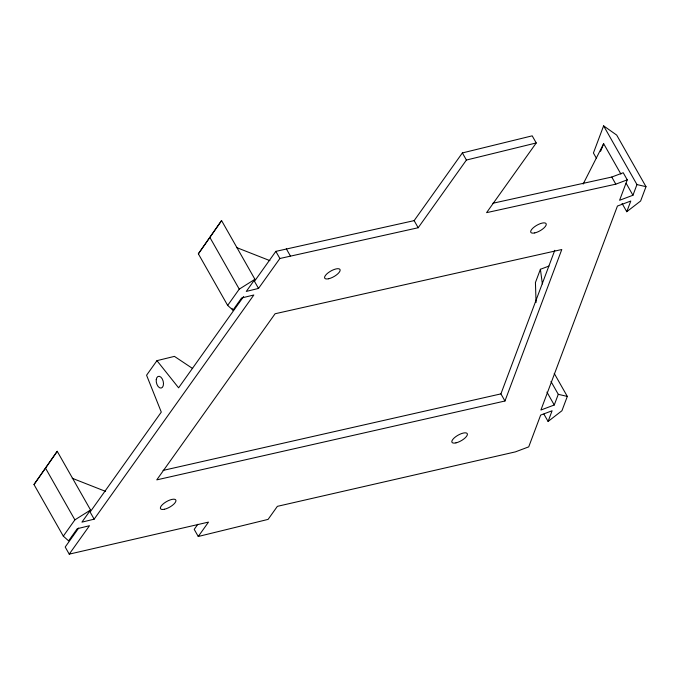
<?xml version="1.0" encoding="UTF-8"?>
<svg xmlns="http://www.w3.org/2000/svg" width="680" height="680" viewBox="0 0 680 680"><rect width="100%" height="100%" fill="white"/><g stroke="black" fill="none" stroke-linecap="round" stroke-linejoin="round"><path stroke-width="1.02" d="M548.99 266.058L540.404 269.288L535.432 282.54L536.061 302.506M504.96 401.004L561.79 249.518L275.094 313.752L156.757 479.876L504.96 401.004L500.922 393.881L554.778 250.325M622.081 203.464L626.773 211.718L640.628 200.999L646 186.677L616.692 135.082L603.611 125.859L593.428 153.008L596.547 158.517M601.834 148.478L603.644 143.667L620.908 174.063M492.873 203.26L611.762 177.046L623.212 172.737L627.258 179.851L619.59 200.277L632.952 195.254L636.956 184.569L603.611 125.859M543.915 414.128L548.088 421.464L552.092 410.779L540.651 415.08L528.726 446.862L515.372 451.885L277.372 506.345L268.082 519.392L198.254 536.486L194.208 529.371L197.82 524.297M626.773 211.718L630.785 201.025L617.432 206.048L540.906 410.023L554.26 405L558.271 394.315L550.979 381.471M554.226 373.388L567.315 396.423L561.935 410.745L548.088 421.464M583.125 184.076L603.644 143.667M600.525 151.317L601.477 149.439M78.684 528.071L65.195 547.026L69.233 554.14L89.479 525.716L77.248 528.708L68.595 540.855L63.308 536.137L34 484.542L57.222 451.308L90.567 510.008L81.923 522.155L94.154 519.163L253.835 294.993L241.604 297.993L232.951 310.131L227.664 305.413L198.356 253.827L221.578 220.583L254.924 279.293L246.279 291.423L258.519 288.422L279.888 258.493L418.183 227.74L466.412 160.046L536.24 142.953L532.193 135.839L462.366 152.932L414.146 220.626L275.842 251.371L254.473 281.316L258.519 288.422M34 484.542L57.222 451.308M198.356 253.827L221.578 220.583M192.669 368.543L174.42 356.379L156.953 360.655L146.574 375.224L161.296 412.105L90.109 512.04L94.154 519.163M63.308 536.137L74.894 519.86L90.567 510.008M227.664 305.413L239.25 289.144L254.924 279.293M243.652 296.497L178.602 387.821L156.953 360.655M198.254 536.486L208.496 522.104L69.233 554.14M536.24 142.953L486.574 212.661L615.808 184.161L627.258 179.851M163.047 470.415L500.922 393.881M636.956 184.569L646 186.677M558.271 394.315L567.315 396.423M236.58 247.554L269.918 260.652M72.224 478.269L105.561 491.377M626.144 183.277L632.952 195.254M611.762 177.046L615.808 184.161M462.366 152.932L466.412 160.046M546.933 392.105L554.26 405M414.146 220.626L418.183 227.74M286.314 248.821L290.36 255.935M275.842 251.371L279.888 258.493M209.95 237.55L239.25 289.144M231.914 308.295L232.951 310.131M45.594 468.273L74.894 519.86M540.404 269.288L542.385 283.942M164.5 509.243A8.78 3.188 -29.6 0 0 175.958 500.522A8.78 3.188 -29.6 0 0 164.033 503.242A8.78 3.188 -29.6 0 0 164.5 509.243M455.948 442.875A8.78 3.188 -29.6 0 0 467.406 434.163A8.78 3.188 -29.6 0 0 455.481 436.875A8.78 3.188 -29.6 0 0 455.948 442.875M534.744 232.925A8.78 3.188 -29.6 0 0 546.261 224.222A8.78 3.188 -29.6 0 0 534.395 226.865A8.78 3.188 -29.6 0 0 534.744 232.925M328.627 278.757A8.78 3.188 -29.6 0 0 340.153 270.053A8.78 3.188 -29.6 0 0 328.287 272.697A8.78 3.188 -29.6 0 0 328.627 278.757M156.247 379.61A6.035 3.468 76.2 0 0 161.058 388.076A6.035 3.468 76.2 0 0 162.222 378.837A6.035 3.468 76.2 0 0 156.247 379.61"/></g></svg>
